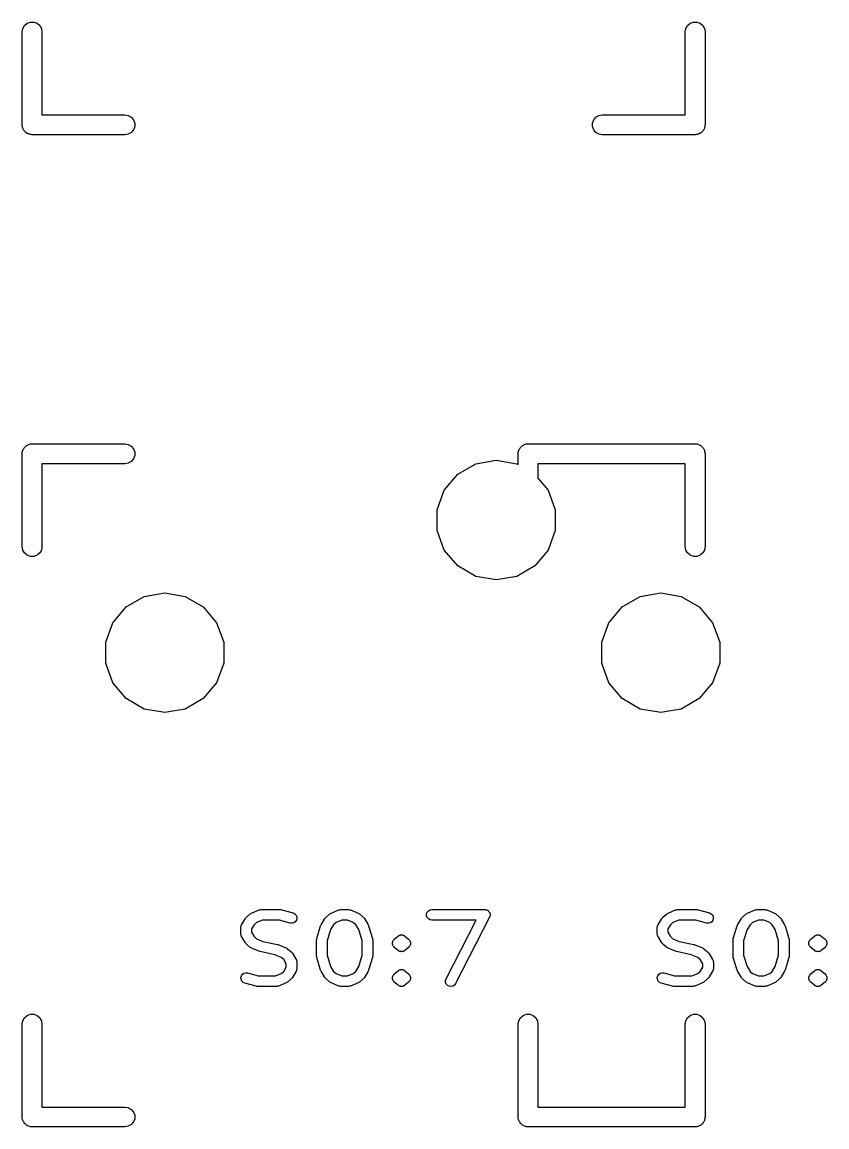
# Model space of a CAD drawing. Extents: x 15 to 276, y -105 to -15.
# Drawn here: x 148.46 to 163.87, y -104.54 to -83.38 of the extents above; entities that cross this region are included whole.
import ezdxf

# ---------------------------------------------------------------- set-up
doc = ezdxf.new("R2010")
doc.units = 0
doc.header["$MEASUREMENT"] = 0
doc.layers.add('BLACK', color=7, linetype='CONTINUOUS')

msp = doc.modelspace()

# ---------------------------------------------------------------- linework, layer by layer
at = {"layer": 'Black'}
for p, q in [((148.459, -83.572), (148.471, -83.5068)), ((148.471, -83.5068), (148.504, -83.4495)), ((148.504, -83.4495), (148.555, -83.407)), ((148.555, -83.407), (148.617, -83.3844)), ((148.617, -83.3844), (148.683, -83.3844)), ((148.683, -83.3844), (148.745, -83.407)), ((148.745, -83.407), (148.796, -83.4495)), ((148.796, -83.4495), (148.829, -83.5068)), ((148.829, -83.5068), (148.84, -83.572)), ((161.159, -83.572), (161.171, -83.5068)), ((161.171, -83.5068), (161.204, -83.4495)), ((161.204, -83.4495), (161.255, -83.407)), ((161.255, -83.407), (161.317, -83.3844)), ((161.317, -83.3844), (161.383, -83.3844)), ((161.383, -83.3844), (161.445, -83.407)), ((161.445, -83.407), (161.496, -83.4495)), ((161.496, -83.4495), (161.529, -83.5068)), ((161.529, -83.5068), (161.54, -83.572)), ((148.459, -85.35), (148.459, -83.572)), ((148.84, -83.572), (148.84, -85.1595)), ((161.159, -85.1595), (161.159, -83.572)), ((161.54, -83.572), (161.54, -85.35)), ((148.84, -85.1595), (150.428, -85.1595)), ((150.428, -85.1595), (150.493, -85.171)), ((150.493, -85.171), (150.55, -85.2041)), ((150.55, -85.2041), (150.593, -85.2548)), ((150.593, -85.2548), (150.616, -85.3169)), ((159.384, -85.3169), (159.407, -85.2548)), ((159.407, -85.2548), (159.45, -85.2041)), ((159.45, -85.2041), (159.507, -85.171)), ((159.507, -85.171), (159.572, -85.1595)), ((159.572, -85.1595), (161.159, -85.1595)), ((148.462, -85.3664), (148.459, -85.35)), ((148.462, -85.3831), (148.462, -85.3664)), ((148.468, -85.3987), (148.462, -85.3831)), ((148.471, -85.4152), (148.468, -85.3987)), ((148.479, -85.4296), (148.471, -85.4152)), ((148.485, -85.4453), (148.479, -85.4296)), ((148.496, -85.458), (148.485, -85.4453)), ((148.504, -85.4725), (148.496, -85.458)), ((150.593, -85.4453), (150.55, -85.4959)), ((150.616, -85.3831), (150.593, -85.4453)), ((150.616, -85.3169), (150.616, -85.3831)), ((159.384, -85.3831), (159.384, -85.3169)), ((159.407, -85.4453), (159.384, -85.3831)), ((159.45, -85.4959), (159.407, -85.4453)), ((161.504, -85.458), (161.496, -85.4725)), ((161.515, -85.4453), (161.504, -85.458)), ((161.521, -85.4296), (161.515, -85.4453)), ((161.529, -85.4152), (161.521, -85.4296)), ((161.532, -85.3987), (161.529, -85.4152)), ((161.538, -85.3831), (161.532, -85.3987)), ((161.54, -85.35), (161.538, -85.3664)), ((161.538, -85.3664), (161.538, -85.3831)), ((148.517, -85.4832), (148.504, -85.4725)), ((148.528, -85.4959), (148.517, -85.4832)), ((148.542, -85.5043), (148.528, -85.4959)), ((148.555, -85.515), (148.542, -85.5043)), ((148.57, -85.5207), (148.555, -85.515)), ((148.585, -85.529), (148.57, -85.5207)), ((148.601, -85.5319), (148.585, -85.529)), ((148.617, -85.5376), (148.601, -85.5319)), ((148.634, -85.5376), (148.617, -85.5376)), ((148.65, -85.5405), (148.634, -85.5376)), ((150.428, -85.5405), (148.65, -85.5405)), ((150.493, -85.529), (150.428, -85.5405)), ((150.55, -85.4959), (150.493, -85.529)), ((159.507, -85.529), (159.45, -85.4959)), ((159.572, -85.5405), (159.507, -85.529)), ((161.35, -85.5405), (159.572, -85.5405)), ((161.366, -85.5376), (161.35, -85.5405)), ((161.383, -85.5376), (161.366, -85.5376)), ((161.399, -85.5319), (161.383, -85.5376)), ((161.415, -85.529), (161.399, -85.5319)), ((161.43, -85.5207), (161.415, -85.529)), ((161.445, -85.515), (161.43, -85.5207)), ((161.458, -85.5043), (161.445, -85.515)), ((161.472, -85.4959), (161.458, -85.5043)), ((161.483, -85.4832), (161.472, -85.4959)), ((161.496, -85.4725), (161.483, -85.4832)), ((148.462, -91.6169), (148.468, -91.6013)), ((148.468, -91.6013), (148.471, -91.5848)), ((148.471, -91.5848), (148.479, -91.5704)), ((148.479, -91.5704), (148.485, -91.5547)), ((148.485, -91.5547), (148.496, -91.542)), ((148.496, -91.542), (148.504, -91.5275)), ((148.504, -91.5275), (148.517, -91.5168)), ((148.517, -91.5168), (148.528, -91.5041)), ((148.528, -91.5041), (148.542, -91.4957)), ((148.542, -91.4957), (148.555, -91.485)), ((148.555, -91.485), (148.57, -91.4793)), ((148.57, -91.4793), (148.585, -91.471)), ((148.585, -91.471), (148.601, -91.4681)), ((148.601, -91.4681), (148.617, -91.4624)), ((148.617, -91.4624), (148.634, -91.4624)), ((148.634, -91.4624), (148.65, -91.4595)), ((148.65, -91.4595), (150.428, -91.4595)), ((150.428, -91.4595), (150.493, -91.471)), ((150.493, -91.471), (150.55, -91.5041)), ((150.55, -91.5041), (150.593, -91.5547)), ((150.593, -91.5547), (150.616, -91.6169)), ((157.962, -91.6169), (157.968, -91.6013)), ((157.968, -91.6013), (157.971, -91.5848)), ((157.971, -91.5848), (157.979, -91.5704)), ((157.979, -91.5704), (157.985, -91.5547)), ((157.985, -91.5547), (157.996, -91.542)), ((157.996, -91.542), (158.004, -91.5275)), ((158.004, -91.5275), (158.017, -91.5168)), ((158.017, -91.5168), (158.028, -91.5041)), ((158.028, -91.5041), (158.042, -91.4957)), ((158.042, -91.4957), (158.055, -91.485)), ((158.055, -91.485), (158.07, -91.4793)), ((158.07, -91.4793), (158.085, -91.471)), ((158.085, -91.471), (158.101, -91.4681)), ((158.101, -91.4681), (158.117, -91.4624)), ((158.117, -91.4624), (158.134, -91.4624)), ((158.134, -91.4624), (158.15, -91.4595)), ((158.15, -91.4595), (159.928, -91.4595)), ((159.928, -91.4595), (161.35, -91.4595)), ((161.35, -91.4595), (161.366, -91.4624)), ((161.366, -91.4624), (161.383, -91.4624)), ((161.383, -91.4624), (161.399, -91.4681)), ((161.399, -91.4681), (161.415, -91.471)), ((161.415, -91.471), (161.43, -91.4793)), ((161.43, -91.4793), (161.445, -91.485)), ((161.445, -91.485), (161.458, -91.4957)), ((161.458, -91.4957), (161.472, -91.5041)), ((161.472, -91.5041), (161.483, -91.5168)), ((161.483, -91.5168), (161.496, -91.5275)), ((161.496, -91.5275), (161.504, -91.542)), ((161.504, -91.542), (161.515, -91.5547)), ((161.515, -91.5547), (161.521, -91.5704)), ((161.521, -91.5704), (161.529, -91.5848)), ((161.529, -91.5848), (161.532, -91.6013)), ((161.532, -91.6013), (161.538, -91.6169)), ((148.459, -91.65), (148.462, -91.6336)), ((148.459, -93.428), (148.459, -91.65)), ((148.462, -91.6336), (148.462, -91.6169)), ((150.55, -91.7959), (150.493, -91.829)), ((150.593, -91.7452), (150.55, -91.7959)), ((150.616, -91.6831), (150.593, -91.7452)), ((150.616, -91.6169), (150.616, -91.6831)), ((157.148, -91.8418), (157.54, -91.7726)), ((157.54, -91.7726), (157.932, -91.8418)), ((157.959, -91.65), (157.962, -91.6336)), ((157.959, -91.8575), (157.959, -91.65)), ((157.962, -91.6336), (157.962, -91.6169)), ((161.538, -91.6169), (161.538, -91.6336)), ((161.538, -91.6336), (161.54, -91.65)), ((161.54, -91.65), (161.54, -93.428)), ((150.428, -91.8405), (148.84, -91.8405)), ((148.84, -91.8405), (148.84, -93.428)), ((150.493, -91.829), (150.428, -91.8405)), ((156.802, -92.0411), (157.148, -91.8418)), ((157.932, -91.8418), (157.959, -91.8575)), ((159.572, -91.8405), (158.34, -91.8405)), ((158.34, -91.8405), (158.34, -92.1161)), ((159.928, -91.8405), (159.572, -91.8405)), ((161.159, -91.8405), (159.928, -91.8405)), ((161.159, -93.428), (161.159, -91.8405)), ((156.546, -92.3463), (156.802, -92.0411)), ((158.34, -92.1161), (158.534, -92.3463)), ((156.41, -92.7208), (156.546, -92.3463)), ((158.534, -92.3463), (158.67, -92.7208)), ((156.41, -93.1192), (156.41, -92.7208)), ((158.67, -92.7208), (158.67, -93.1192)), ((156.546, -93.4937), (156.41, -93.1192)), ((158.67, -93.1192), (158.534, -93.4937)), ((148.471, -93.4932), (148.459, -93.428)), ((148.504, -93.5505), (148.471, -93.4932)), ((148.829, -93.4932), (148.796, -93.5505)), ((148.84, -93.428), (148.829, -93.4932)), ((156.802, -93.7989), (156.546, -93.4937)), ((158.534, -93.4937), (158.278, -93.7989)), ((161.171, -93.4932), (161.159, -93.428)), ((161.204, -93.5505), (161.171, -93.4932)), ((161.529, -93.4932), (161.496, -93.5505)), ((161.54, -93.428), (161.529, -93.4932)), ((148.555, -93.593), (148.504, -93.5505)), ((148.617, -93.6156), (148.555, -93.593)), ((148.683, -93.6156), (148.617, -93.6156)), ((148.745, -93.593), (148.683, -93.6156)), ((148.796, -93.5505), (148.745, -93.593)), ((161.255, -93.593), (161.204, -93.5505)), ((161.317, -93.6156), (161.255, -93.593)), ((161.383, -93.6156), (161.317, -93.6156)), ((161.445, -93.593), (161.383, -93.6156)), ((161.496, -93.5505), (161.445, -93.593)), ((157.148, -93.9982), (156.802, -93.7989)), ((158.278, -93.7989), (157.932, -93.9982)), ((157.54, -94.0674), (157.148, -93.9982)), ((157.932, -93.9982), (157.54, -94.0674)), ((150.798, -94.3818), (151.19, -94.3126)), ((151.19, -94.3126), (151.582, -94.3818)), ((160.298, -94.3818), (160.69, -94.3126)), ((160.69, -94.3126), (161.082, -94.3818)), ((150.452, -94.5811), (150.798, -94.3818)), ((151.582, -94.3818), (151.928, -94.5811)), ((159.952, -94.5811), (160.298, -94.3818)), ((161.082, -94.3818), (161.428, -94.5811)), ((150.196, -94.8863), (150.452, -94.5811)), ((151.928, -94.5811), (152.184, -94.8863)), ((159.696, -94.8863), (159.952, -94.5811)), ((161.428, -94.5811), (161.684, -94.8863)), ((150.06, -95.2608), (150.196, -94.8863)), ((152.184, -94.8863), (152.32, -95.2608)), ((159.56, -95.2608), (159.696, -94.8863)), ((161.684, -94.8863), (161.82, -95.2608)), ((150.06, -95.6592), (150.06, -95.2608)), ((152.32, -95.2608), (152.32, -95.6592)), ((159.56, -95.6592), (159.56, -95.2608)), ((161.82, -95.2608), (161.82, -95.6592)), ((150.196, -96.0337), (150.06, -95.6592)), ((152.32, -95.6592), (152.184, -96.0337)), ((159.696, -96.0337), (159.56, -95.6592)), ((161.82, -95.6592), (161.684, -96.0337)), ((150.452, -96.3389), (150.196, -96.0337)), ((152.184, -96.0337), (151.928, -96.3389)), ((159.952, -96.3389), (159.696, -96.0337)), ((161.684, -96.0337), (161.428, -96.3389)), ((150.798, -96.5382), (150.452, -96.3389)), ((151.928, -96.3389), (151.582, -96.5382)), ((160.298, -96.5382), (159.952, -96.3389)), ((161.428, -96.3389), (161.082, -96.5382)), ((151.19, -96.6074), (150.798, -96.5382)), ((151.582, -96.5382), (151.19, -96.6074)), ((160.69, -96.6074), (160.298, -96.5382)), ((161.082, -96.5382), (160.69, -96.6074)), ((152.758, -100.522), (152.83, -100.462)), ((152.83, -100.462), (152.844, -100.454)), ((152.844, -100.454), (152.856, -100.446)), ((152.856, -100.446), (153.001, -100.386)), ((153.001, -100.386), (153.004, -100.385)), ((153.004, -100.385), (153.006, -100.384)), ((153.006, -100.384), (153.021, -100.381)), ((153.021, -100.381), (153.036, -100.378)), ((153.036, -100.378), (153.038, -100.378)), ((153.038, -100.378), (153.041, -100.378)), ((153.041, -100.378), (153.403, -100.378)), ((153.403, -100.378), (153.417, -100.38)), ((153.417, -100.38), (153.431, -100.382)), ((153.431, -100.382), (153.648, -100.442)), ((153.648, -100.442), (153.68, -100.457)), ((153.68, -100.457), (153.705, -100.482)), ((153.705, -100.482), (153.72, -100.515)), ((154.282, -100.522), (154.354, -100.462)), ((154.354, -100.462), (154.368, -100.454)), ((154.368, -100.454), (154.38, -100.446)), ((154.38, -100.446), (154.525, -100.386)), ((154.525, -100.386), (154.528, -100.385)), ((154.528, -100.385), (154.53, -100.384)), ((154.53, -100.384), (154.545, -100.381)), ((154.545, -100.381), (154.56, -100.378)), ((154.56, -100.378), (154.562, -100.378)), ((154.562, -100.378), (154.565, -100.378)), ((154.565, -100.378), (154.71, -100.378)), ((154.71, -100.378), (154.712, -100.378)), ((154.712, -100.378), (154.714, -100.378)), ((154.714, -100.378), (154.729, -100.381)), ((154.729, -100.381), (154.744, -100.384)), ((154.744, -100.384), (154.746, -100.385)), ((154.746, -100.385), (154.749, -100.386)), ((154.749, -100.386), (154.894, -100.446)), ((154.894, -100.446), (154.907, -100.454)), ((154.907, -100.454), (154.92, -100.462)), ((154.92, -100.462), (154.992, -100.522)), ((156.206, -100.462), (156.218, -100.429)), ((156.206, -100.497), (156.206, -100.462)), ((156.218, -100.429), (156.241, -100.402)), ((156.241, -100.402), (156.272, -100.384)), ((156.272, -100.384), (156.306, -100.378)), ((156.306, -100.378), (157.322, -100.378)), ((157.322, -100.378), (157.337, -100.381)), ((157.337, -100.381), (157.352, -100.382)), ((157.352, -100.382), (157.355, -100.384)), ((157.355, -100.384), (157.357, -100.384)), ((157.357, -100.384), (157.37, -100.392)), ((157.37, -100.392), (157.384, -100.399)), ((157.384, -100.399), (157.385, -100.4)), ((157.385, -100.4), (157.388, -100.402)), ((157.388, -100.402), (157.397, -100.413)), ((157.397, -100.413), (157.408, -100.425)), ((157.408, -100.425), (157.409, -100.427)), ((157.409, -100.427), (157.41, -100.429)), ((157.41, -100.429), (157.415, -100.443)), ((157.415, -100.443), (157.421, -100.457)), ((157.421, -100.457), (157.421, -100.46)), ((157.421, -100.46), (157.422, -100.462)), ((157.422, -100.462), (157.422, -100.477)), ((157.422, -100.477), (157.423, -100.492)), ((160.734, -100.522), (160.806, -100.462)), ((160.806, -100.462), (160.82, -100.454)), ((160.82, -100.454), (160.832, -100.446)), ((160.832, -100.446), (160.977, -100.386)), ((160.977, -100.386), (160.98, -100.385)), ((160.98, -100.385), (160.982, -100.384)), ((160.982, -100.384), (160.997, -100.381)), ((160.997, -100.381), (161.012, -100.378)), ((161.012, -100.378), (161.014, -100.378)), ((161.014, -100.378), (161.017, -100.378)), ((161.017, -100.378), (161.379, -100.378)), ((161.379, -100.378), (161.393, -100.38)), ((161.393, -100.38), (161.407, -100.382)), ((161.407, -100.382), (161.624, -100.442)), ((161.624, -100.442), (161.656, -100.457)), ((161.656, -100.457), (161.681, -100.482)), ((161.681, -100.482), (161.696, -100.515)), ((162.258, -100.522), (162.33, -100.462)), ((162.33, -100.462), (162.344, -100.454)), ((162.344, -100.454), (162.356, -100.446)), ((162.356, -100.446), (162.501, -100.386)), ((162.501, -100.386), (162.504, -100.385)), ((162.504, -100.385), (162.506, -100.384)), ((162.506, -100.384), (162.521, -100.381)), ((162.521, -100.381), (162.536, -100.378)), ((162.536, -100.378), (162.538, -100.378)), ((162.538, -100.378), (162.541, -100.378)), ((162.541, -100.378), (162.686, -100.378)), ((162.686, -100.378), (162.688, -100.378)), ((162.688, -100.378), (162.69, -100.378)), ((162.69, -100.378), (162.705, -100.381)), ((162.705, -100.381), (162.72, -100.384)), ((162.72, -100.384), (162.722, -100.385)), ((162.722, -100.385), (162.725, -100.386)), ((162.725, -100.386), (162.87, -100.446)), ((162.87, -100.446), (162.883, -100.454)), ((162.883, -100.454), (162.896, -100.462)), ((162.896, -100.462), (162.968, -100.522)), ((152.651, -100.702), (152.653, -100.695)), ((152.653, -100.695), (152.655, -100.687)), ((152.655, -100.687), (152.66, -100.678)), ((152.66, -100.678), (152.663, -100.669)), ((152.663, -100.669), (152.736, -100.548)), ((152.736, -100.548), (152.747, -100.535)), ((152.747, -100.535), (152.758, -100.522)), ((152.901, -100.668), (152.852, -100.75)), ((152.949, -100.628), (152.901, -100.668)), ((153.061, -100.581), (152.949, -100.628)), ((153.39, -100.581), (153.061, -100.581)), ((153.594, -100.638), (153.39, -100.581)), ((153.629, -100.641), (153.594, -100.638)), ((153.663, -100.632), (153.629, -100.641)), ((153.692, -100.612), (153.663, -100.632)), ((153.713, -100.584), (153.692, -100.612)), ((153.722, -100.55), (153.713, -100.584)), ((153.72, -100.515), (153.722, -100.55)), ((154.104, -100.934), (154.177, -100.692)), ((154.177, -100.692), (154.183, -100.681)), ((154.183, -100.681), (154.187, -100.669)), ((154.187, -100.669), (154.26, -100.548)), ((154.26, -100.548), (154.271, -100.535)), ((154.271, -100.535), (154.282, -100.522)), ((154.425, -100.668), (154.368, -100.763)), ((154.473, -100.628), (154.425, -100.668)), ((154.585, -100.581), (154.473, -100.628)), ((154.689, -100.581), (154.585, -100.581)), ((154.802, -100.628), (154.689, -100.581)), ((154.849, -100.668), (154.802, -100.628)), ((154.906, -100.763), (154.849, -100.668)), ((154.992, -100.522), (155.003, -100.535)), ((155.003, -100.535), (155.015, -100.548)), ((155.015, -100.548), (155.087, -100.669)), ((155.087, -100.669), (155.092, -100.681)), ((155.092, -100.681), (155.097, -100.692)), ((155.097, -100.692), (155.17, -100.934)), ((156.218, -100.53), (156.206, -100.497)), ((156.241, -100.557), (156.218, -100.53)), ((156.272, -100.575), (156.241, -100.557)), ((156.306, -100.581), (156.272, -100.575)), ((157.156, -100.581), (156.306, -100.581)), ((156.579, -101.703), (157.156, -100.581)), ((157.413, -100.526), (156.759, -101.796)), ((157.417, -100.511), (157.413, -100.526)), ((157.422, -100.497), (157.417, -100.511)), ((157.423, -100.492), (157.422, -100.495)), ((157.422, -100.495), (157.422, -100.497)), ((160.627, -100.702), (160.629, -100.695)), ((160.629, -100.695), (160.631, -100.687)), ((160.631, -100.687), (160.636, -100.678)), ((160.636, -100.678), (160.639, -100.669)), ((160.639, -100.669), (160.712, -100.548)), ((160.712, -100.548), (160.723, -100.535)), ((160.723, -100.535), (160.734, -100.522)), ((160.877, -100.668), (160.828, -100.75)), ((160.925, -100.628), (160.877, -100.668)), ((161.037, -100.581), (160.925, -100.628)), ((161.366, -100.581), (161.037, -100.581)), ((161.57, -100.638), (161.366, -100.581)), ((161.605, -100.641), (161.57, -100.638)), ((161.639, -100.632), (161.605, -100.641)), ((161.668, -100.612), (161.639, -100.632)), ((161.689, -100.584), (161.668, -100.612)), ((161.698, -100.55), (161.689, -100.584)), ((161.696, -100.515), (161.698, -100.55)), ((162.08, -100.934), (162.153, -100.692)), ((162.153, -100.692), (162.159, -100.681)), ((162.159, -100.681), (162.163, -100.669)), ((162.163, -100.669), (162.236, -100.548)), ((162.236, -100.548), (162.247, -100.535)), ((162.247, -100.535), (162.258, -100.522)), ((162.401, -100.668), (162.344, -100.763)), ((162.449, -100.628), (162.401, -100.668)), ((162.561, -100.581), (162.449, -100.628)), ((162.665, -100.581), (162.561, -100.581)), ((162.778, -100.628), (162.665, -100.581)), ((162.825, -100.668), (162.778, -100.628)), ((162.882, -100.763), (162.825, -100.668)), ((162.968, -100.522), (162.979, -100.535)), ((162.979, -100.535), (162.991, -100.548)), ((162.991, -100.548), (163.063, -100.669)), ((163.063, -100.669), (163.068, -100.681)), ((163.068, -100.681), (163.073, -100.692)), ((163.073, -100.692), (163.146, -100.934)), ((152.649, -100.721), (152.65, -100.712)), ((152.649, -100.842), (152.649, -100.721)), ((152.65, -100.852), (152.649, -100.842)), ((152.65, -100.712), (152.651, -100.702)), ((152.651, -100.862), (152.65, -100.852)), ((152.653, -100.869), (152.651, -100.862)), ((152.655, -100.877), (152.653, -100.869)), ((152.66, -100.886), (152.655, -100.877)), ((152.663, -100.895), (152.66, -100.886)), ((152.736, -101.016), (152.663, -100.895)), ((152.852, -100.75), (152.852, -100.814)), ((152.852, -100.814), (152.901, -100.896)), ((152.901, -100.896), (152.949, -100.936)), ((154.368, -100.763), (154.303, -100.978)), ((154.971, -100.978), (154.906, -100.763)), ((155.588, -100.946), (155.661, -100.885)), ((155.661, -100.885), (155.668, -100.881)), ((155.668, -100.881), (155.675, -100.875)), ((155.675, -100.875), (155.683, -100.872)), ((155.683, -100.872), (155.691, -100.868)), ((155.691, -100.868), (155.7, -100.866)), ((155.691, -100.868), (155.691, -100.868)), ((155.691, -100.868), (155.691, -100.868)), ((155.7, -100.866), (155.708, -100.863)), ((155.708, -100.863), (155.717, -100.863)), ((155.717, -100.863), (155.725, -100.862)), ((155.725, -100.862), (155.726, -100.862)), ((155.726, -100.862), (155.726, -100.862)), ((155.726, -100.862), (155.735, -100.863)), ((155.735, -100.863), (155.743, -100.863)), ((155.743, -100.863), (155.752, -100.866)), ((155.752, -100.866), (155.76, -100.868)), ((155.76, -100.868), (155.76, -100.868)), ((155.76, -100.868), (155.761, -100.868)), ((155.761, -100.868), (155.768, -100.872)), ((155.768, -100.872), (155.777, -100.875)), ((155.777, -100.875), (155.783, -100.881)), ((155.783, -100.881), (155.791, -100.885)), ((155.791, -100.885), (155.863, -100.946)), ((160.625, -100.721), (160.626, -100.712)), ((160.625, -100.842), (160.625, -100.721)), ((160.626, -100.852), (160.625, -100.842)), ((160.626, -100.712), (160.627, -100.702)), ((160.627, -100.862), (160.626, -100.852)), ((160.629, -100.869), (160.627, -100.862)), ((160.631, -100.877), (160.629, -100.869)), ((160.636, -100.886), (160.631, -100.877)), ((160.639, -100.895), (160.636, -100.886)), ((160.712, -101.016), (160.639, -100.895)), ((160.828, -100.75), (160.828, -100.814)), ((160.828, -100.814), (160.877, -100.896)), ((160.877, -100.896), (160.925, -100.936)), ((162.344, -100.763), (162.279, -100.978)), ((162.947, -100.978), (162.882, -100.763)), ((163.564, -100.946), (163.637, -100.885)), ((163.637, -100.885), (163.644, -100.881)), ((163.644, -100.881), (163.651, -100.875)), ((163.651, -100.875), (163.659, -100.872)), ((163.659, -100.872), (163.667, -100.868)), ((163.667, -100.868), (163.676, -100.866)), ((163.667, -100.868), (163.667, -100.868)), ((163.667, -100.868), (163.667, -100.868)), ((163.676, -100.866), (163.684, -100.863)), ((163.684, -100.863), (163.693, -100.863)), ((163.693, -100.863), (163.701, -100.862)), ((163.701, -100.862), (163.702, -100.862)), ((163.702, -100.862), (163.702, -100.862)), ((163.702, -100.862), (163.711, -100.863)), ((163.711, -100.863), (163.719, -100.863)), ((163.719, -100.863), (163.728, -100.866)), ((163.728, -100.866), (163.736, -100.868)), ((163.736, -100.868), (163.736, -100.868)), ((163.736, -100.868), (163.737, -100.868)), ((163.737, -100.868), (163.744, -100.872)), ((163.744, -100.872), (163.753, -100.875)), ((163.753, -100.875), (163.759, -100.881)), ((163.759, -100.881), (163.767, -100.885)), ((163.767, -100.885), (163.839, -100.946)), ((152.747, -101.028), (152.736, -101.016)), ((152.758, -101.041), (152.747, -101.028)), ((152.83, -101.102), (152.758, -101.041)), ((152.844, -101.109), (152.83, -101.102)), ((152.856, -101.118), (152.844, -101.109)), ((153.001, -101.178), (152.856, -101.118)), ((152.949, -100.936), (153.071, -100.987)), ((153.071, -100.987), (153.352, -101.045)), ((153.352, -101.045), (153.361, -101.049)), ((153.361, -101.049), (153.37, -101.051)), ((153.37, -101.051), (153.515, -101.111)), ((153.515, -101.111), (153.528, -101.12)), ((153.528, -101.12), (153.541, -101.127)), ((154.1, -100.963), (154.103, -100.949)), ((154.1, -101.266), (154.1, -100.963)), ((154.103, -100.949), (154.104, -100.934)), ((154.303, -100.978), (154.303, -101.251)), ((154.971, -101.251), (154.971, -100.978)), ((155.17, -100.934), (155.172, -100.949)), ((155.172, -100.949), (155.174, -100.963)), ((155.174, -100.963), (155.174, -101.266)), ((155.553, -101.006), (155.559, -100.99)), ((155.553, -101.007), (155.553, -101.006)), ((155.553, -101.006), (155.553, -101.006)), ((155.553, -101.024), (155.553, -101.007)), ((155.553, -101.041), (155.553, -101.024)), ((155.553, -101.042), (155.553, -101.041)), ((155.553, -101.041), (155.553, -101.041)), ((155.559, -101.058), (155.553, -101.042)), ((155.559, -100.99), (155.565, -100.973)), ((155.565, -101.074), (155.559, -101.058)), ((155.565, -100.973), (155.577, -100.959)), ((155.565, -100.973), (155.565, -100.973)), ((155.565, -100.973), (155.565, -100.973)), ((155.565, -101.075), (155.565, -101.074)), ((155.577, -101.088), (155.565, -101.075)), ((155.565, -101.075), (155.565, -101.075)), ((155.577, -100.959), (155.588, -100.946)), ((155.588, -101.101), (155.577, -101.088)), ((155.588, -100.946), (155.588, -100.946)), ((155.588, -100.946), (155.588, -100.946)), ((155.588, -101.102), (155.588, -101.101)), ((155.661, -101.162), (155.588, -101.102)), ((155.588, -101.102), (155.588, -101.102)), ((155.863, -101.102), (155.791, -101.162)), ((155.863, -100.946), (155.864, -100.946)), ((155.864, -101.102), (155.863, -101.102)), ((155.864, -100.946), (155.864, -100.946)), ((155.864, -100.946), (155.875, -100.959)), ((155.875, -101.088), (155.864, -101.101)), ((155.864, -101.101), (155.864, -101.102)), ((155.875, -100.959), (155.886, -100.973)), ((155.886, -101.075), (155.875, -101.088)), ((155.886, -100.973), (155.886, -100.973)), ((155.886, -100.973), (155.886, -100.973)), ((155.886, -100.973), (155.892, -100.99)), ((155.892, -101.058), (155.886, -101.074)), ((155.886, -101.074), (155.886, -101.075)), ((155.886, -101.075), (155.886, -101.075)), ((155.892, -100.99), (155.898, -101.006)), ((155.898, -101.042), (155.892, -101.058)), ((155.898, -101.006), (155.898, -101.006)), ((155.898, -101.006), (155.898, -101.007)), ((155.898, -101.007), (155.898, -101.024)), ((155.898, -101.024), (155.898, -101.041)), ((155.898, -101.041), (155.898, -101.041)), ((155.898, -101.041), (155.898, -101.042)), ((160.723, -101.028), (160.712, -101.016)), ((160.734, -101.041), (160.723, -101.028)), ((160.806, -101.102), (160.734, -101.041)), ((160.82, -101.109), (160.806, -101.102)), ((160.832, -101.118), (160.82, -101.109)), ((160.977, -101.178), (160.832, -101.118)), ((160.925, -100.936), (161.047, -100.987)), ((161.047, -100.987), (161.328, -101.045)), ((161.328, -101.045), (161.337, -101.049)), ((161.337, -101.049), (161.346, -101.051)), ((161.346, -101.051), (161.491, -101.111)), ((161.491, -101.111), (161.504, -101.12)), ((161.504, -101.12), (161.517, -101.127)), ((162.076, -100.963), (162.079, -100.949)), ((162.076, -101.266), (162.076, -100.963)), ((162.079, -100.949), (162.08, -100.934)), ((162.279, -100.978), (162.279, -101.251)), ((162.947, -101.251), (162.947, -100.978)), ((163.146, -100.934), (163.148, -100.949)), ((163.148, -100.949), (163.15, -100.963)), ((163.15, -100.963), (163.15, -101.266)), ((163.529, -101.006), (163.535, -100.99)), ((163.529, -101.007), (163.529, -101.006)), ((163.529, -101.006), (163.529, -101.006)), ((163.529, -101.024), (163.529, -101.007)), ((163.529, -101.041), (163.529, -101.024)), ((163.529, -101.042), (163.529, -101.041)), ((163.529, -101.041), (163.529, -101.041)), ((163.535, -101.058), (163.529, -101.042)), ((163.535, -100.99), (163.541, -100.973)), ((163.541, -101.074), (163.535, -101.058)), ((163.541, -100.973), (163.553, -100.959)), ((163.541, -100.973), (163.541, -100.973)), ((163.541, -100.973), (163.541, -100.973)), ((163.541, -101.075), (163.541, -101.074)), ((163.553, -101.088), (163.541, -101.075)), ((163.541, -101.075), (163.541, -101.075)), ((163.553, -100.959), (163.564, -100.946)), ((163.564, -101.101), (163.553, -101.088)), ((163.564, -100.946), (163.564, -100.946)), ((163.564, -100.946), (163.564, -100.946)), ((163.564, -101.102), (163.564, -101.101)), ((163.637, -101.162), (163.564, -101.102)), ((163.564, -101.102), (163.564, -101.102)), ((163.839, -101.102), (163.767, -101.162)), ((163.839, -100.946), (163.84, -100.946)), ((163.84, -101.102), (163.839, -101.102)), ((163.84, -100.946), (163.84, -100.946)), ((163.84, -100.946), (163.851, -100.959)), ((163.851, -101.088), (163.84, -101.101)), ((163.84, -101.101), (163.84, -101.102)), ((163.851, -100.959), (163.862, -100.973)), ((163.862, -101.075), (163.851, -101.088)), ((163.862, -100.973), (163.862, -100.973)), ((163.862, -100.973), (163.862, -100.973)), ((163.862, -100.973), (163.868, -100.99)), ((163.868, -101.058), (163.862, -101.074)), ((163.862, -101.074), (163.862, -101.075)), ((163.862, -101.075), (163.862, -101.075)), ((163.868, -100.99), (163.874, -101.006)), ((163.874, -101.042), (163.868, -101.058)), ((163.874, -101.006), (163.874, -101.006)), ((163.874, -101.006), (163.874, -101.007)), ((163.874, -101.007), (163.874, -101.024)), ((163.874, -101.024), (163.874, -101.041)), ((163.874, -101.041), (163.874, -101.041)), ((163.874, -101.041), (163.874, -101.042)), ((153.011, -101.18), (153.001, -101.178)), ((153.02, -101.184), (153.011, -101.18)), ((153.301, -101.242), (153.02, -101.184)), ((153.423, -101.293), (153.301, -101.242)), ((153.47, -101.333), (153.423, -101.293)), ((153.52, -101.415), (153.47, -101.333)), ((153.541, -101.127), (153.614, -101.188)), ((153.614, -101.188), (153.625, -101.201)), ((153.625, -101.201), (153.636, -101.213)), ((153.636, -101.213), (153.708, -101.334)), ((153.708, -101.334), (153.712, -101.343)), ((154.103, -101.28), (154.1, -101.266)), ((154.104, -101.295), (154.103, -101.28)), ((154.177, -101.537), (154.104, -101.295)), ((154.303, -101.251), (154.368, -101.466)), ((154.906, -101.466), (154.971, -101.251)), ((155.17, -101.295), (155.097, -101.537)), ((155.172, -101.28), (155.17, -101.295)), ((155.174, -101.266), (155.172, -101.28)), ((155.668, -101.167), (155.661, -101.162)), ((155.675, -101.172), (155.668, -101.167)), ((155.683, -101.175), (155.675, -101.172)), ((155.691, -101.18), (155.683, -101.175)), ((155.7, -101.181), (155.691, -101.18)), ((155.691, -101.18), (155.691, -101.18)), ((155.691, -101.18), (155.691, -101.18)), ((155.708, -101.184), (155.7, -101.181)), ((155.717, -101.184), (155.708, -101.184)), ((155.725, -101.186), (155.717, -101.184)), ((155.726, -101.186), (155.725, -101.186)), ((155.735, -101.184), (155.726, -101.186)), ((155.726, -101.186), (155.726, -101.186)), ((155.743, -101.184), (155.735, -101.184)), ((155.752, -101.181), (155.743, -101.184)), ((155.76, -101.18), (155.752, -101.181)), ((155.761, -101.18), (155.76, -101.18)), ((155.76, -101.18), (155.76, -101.18)), ((155.768, -101.175), (155.761, -101.18)), ((155.777, -101.172), (155.768, -101.175)), ((155.783, -101.167), (155.777, -101.172)), ((155.791, -101.162), (155.783, -101.167)), ((160.987, -101.18), (160.977, -101.178)), ((160.996, -101.184), (160.987, -101.18)), ((161.277, -101.242), (160.996, -101.184)), ((161.399, -101.293), (161.277, -101.242)), ((161.446, -101.333), (161.399, -101.293)), ((161.496, -101.415), (161.446, -101.333)), ((161.517, -101.127), (161.59, -101.188)), ((161.59, -101.188), (161.601, -101.201)), ((161.601, -101.201), (161.612, -101.213)), ((161.612, -101.213), (161.684, -101.334)), ((161.684, -101.334), (161.688, -101.343)), ((162.079, -101.28), (162.076, -101.266)), ((162.08, -101.295), (162.079, -101.28)), ((162.153, -101.537), (162.08, -101.295)), ((162.279, -101.251), (162.344, -101.466)), ((162.882, -101.466), (162.947, -101.251)), ((163.146, -101.295), (163.073, -101.537)), ((163.148, -101.28), (163.146, -101.295)), ((163.15, -101.266), (163.148, -101.28)), ((163.644, -101.167), (163.637, -101.162)), ((163.651, -101.172), (163.644, -101.167)), ((163.659, -101.175), (163.651, -101.172)), ((163.667, -101.18), (163.659, -101.175)), ((163.676, -101.181), (163.667, -101.18)), ((163.667, -101.18), (163.667, -101.18)), ((163.667, -101.18), (163.667, -101.18)), ((163.684, -101.184), (163.676, -101.181)), ((163.693, -101.184), (163.684, -101.184)), ((163.701, -101.186), (163.693, -101.184)), ((163.702, -101.186), (163.701, -101.186)), ((163.711, -101.184), (163.702, -101.186)), ((163.702, -101.186), (163.702, -101.186)), ((163.719, -101.184), (163.711, -101.184)), ((163.728, -101.181), (163.719, -101.184)), ((163.736, -101.18), (163.728, -101.181)), ((163.737, -101.18), (163.736, -101.18)), ((163.736, -101.18), (163.736, -101.18)), ((163.744, -101.175), (163.737, -101.18)), ((163.753, -101.172), (163.744, -101.175)), ((163.759, -101.167), (163.753, -101.172)), ((163.767, -101.162), (163.759, -101.167)), ((153.47, -101.562), (153.52, -101.479)), ((153.52, -101.479), (153.52, -101.415)), ((153.712, -101.343), (153.717, -101.352)), ((153.717, -101.542), (153.712, -101.551)), ((153.717, -101.352), (153.718, -101.36)), ((153.718, -101.534), (153.717, -101.542)), ((153.718, -101.36), (153.721, -101.367)), ((153.721, -101.527), (153.718, -101.534)), ((153.721, -101.367), (153.721, -101.377)), ((153.721, -101.377), (153.723, -101.387)), ((153.723, -101.508), (153.721, -101.517)), ((153.721, -101.517), (153.721, -101.527)), ((153.723, -101.387), (153.723, -101.508)), ((154.183, -101.548), (154.177, -101.537)), ((154.368, -101.466), (154.425, -101.562)), ((154.849, -101.562), (154.906, -101.466)), ((155.097, -101.537), (155.092, -101.548)), ((155.661, -101.551), (155.668, -101.546)), ((155.668, -101.546), (155.675, -101.541)), ((155.675, -101.541), (155.683, -101.538)), ((155.683, -101.538), (155.691, -101.533)), ((155.691, -101.533), (155.7, -101.531)), ((155.691, -101.533), (155.691, -101.533)), ((155.691, -101.533), (155.691, -101.533)), ((155.7, -101.531), (155.708, -101.529)), ((155.708, -101.529), (155.717, -101.529)), ((155.717, -101.529), (155.725, -101.527)), ((155.725, -101.527), (155.726, -101.527)), ((155.726, -101.527), (155.726, -101.527)), ((155.726, -101.527), (155.735, -101.529)), ((155.735, -101.529), (155.743, -101.529)), ((155.743, -101.529), (155.752, -101.531)), ((155.752, -101.531), (155.76, -101.533)), ((155.76, -101.533), (155.76, -101.533)), ((155.76, -101.533), (155.761, -101.533)), ((155.761, -101.533), (155.768, -101.538)), ((155.768, -101.538), (155.777, -101.541)), ((155.777, -101.541), (155.783, -101.546)), ((155.783, -101.546), (155.791, -101.551)), ((161.446, -101.562), (161.496, -101.479)), ((161.496, -101.479), (161.496, -101.415)), ((161.688, -101.343), (161.693, -101.352)), ((161.693, -101.542), (161.688, -101.551)), ((161.693, -101.352), (161.694, -101.36)), ((161.694, -101.534), (161.693, -101.542)), ((161.694, -101.36), (161.697, -101.367)), ((161.697, -101.527), (161.694, -101.534)), ((161.697, -101.367), (161.697, -101.377)), ((161.697, -101.377), (161.699, -101.387)), ((161.699, -101.508), (161.697, -101.517)), ((161.697, -101.517), (161.697, -101.527)), ((161.699, -101.387), (161.699, -101.508)), ((162.159, -101.548), (162.153, -101.537)), ((162.344, -101.466), (162.401, -101.562)), ((162.825, -101.562), (162.882, -101.466)), ((163.073, -101.537), (163.068, -101.548)), ((163.637, -101.551), (163.644, -101.546)), ((163.644, -101.546), (163.651, -101.541)), ((163.651, -101.541), (163.659, -101.538)), ((163.659, -101.538), (163.667, -101.533)), ((163.667, -101.533), (163.676, -101.531)), ((163.667, -101.533), (163.667, -101.533)), ((163.667, -101.533), (163.667, -101.533)), ((163.676, -101.531), (163.684, -101.529)), ((163.684, -101.529), (163.693, -101.529)), ((163.693, -101.529), (163.701, -101.527)), ((163.701, -101.527), (163.702, -101.527)), ((163.702, -101.527), (163.702, -101.527)), ((163.702, -101.527), (163.711, -101.529)), ((163.711, -101.529), (163.719, -101.529)), ((163.719, -101.529), (163.728, -101.531)), ((163.728, -101.531), (163.736, -101.533)), ((163.736, -101.533), (163.736, -101.533)), ((163.736, -101.533), (163.737, -101.533)), ((163.737, -101.533), (163.744, -101.538)), ((163.744, -101.538), (163.753, -101.541)), ((163.753, -101.541), (163.759, -101.546)), ((163.759, -101.546), (163.767, -101.551)), ((152.649, -101.679), (152.659, -101.645)), ((152.652, -101.714), (152.649, -101.679)), ((152.667, -101.747), (152.652, -101.714)), ((152.659, -101.645), (152.679, -101.617)), ((152.691, -101.772), (152.667, -101.747)), ((152.679, -101.617), (152.708, -101.597)), ((152.708, -101.597), (152.742, -101.588)), ((152.742, -101.588), (152.777, -101.591)), ((152.777, -101.591), (152.982, -101.648)), ((152.982, -101.648), (153.311, -101.648)), ((153.311, -101.648), (153.423, -101.601)), ((153.423, -101.601), (153.47, -101.562)), ((153.614, -101.707), (153.541, -101.767)), ((153.625, -101.694), (153.614, -101.707)), ((153.636, -101.681), (153.625, -101.694)), ((153.708, -101.56), (153.636, -101.681)), ((153.712, -101.551), (153.708, -101.56)), ((154.187, -101.56), (154.183, -101.548)), ((154.26, -101.681), (154.187, -101.56)), ((154.271, -101.694), (154.26, -101.681)), ((154.282, -101.707), (154.271, -101.694)), ((154.354, -101.767), (154.282, -101.707)), ((154.425, -101.562), (154.473, -101.601)), ((154.473, -101.601), (154.585, -101.648)), ((154.585, -101.648), (154.689, -101.648)), ((154.689, -101.648), (154.802, -101.601)), ((154.802, -101.601), (154.849, -101.562)), ((154.992, -101.707), (154.92, -101.767)), ((155.003, -101.694), (154.992, -101.707)), ((155.015, -101.681), (155.003, -101.694)), ((155.087, -101.56), (155.015, -101.681)), ((155.092, -101.548), (155.087, -101.56)), ((155.553, -101.671), (155.559, -101.655)), ((155.553, -101.672), (155.553, -101.671)), ((155.553, -101.671), (155.553, -101.671)), ((155.553, -101.689), (155.553, -101.672)), ((155.553, -101.706), (155.553, -101.689)), ((155.553, -101.707), (155.553, -101.706)), ((155.559, -101.723), (155.553, -101.707)), ((155.553, -101.707), (155.553, -101.707)), ((155.559, -101.655), (155.565, -101.639)), ((155.565, -101.74), (155.559, -101.723)), ((155.565, -101.638), (155.577, -101.625)), ((155.565, -101.639), (155.565, -101.638)), ((155.565, -101.638), (155.565, -101.638)), ((155.577, -101.753), (155.565, -101.74)), ((155.565, -101.74), (155.565, -101.74)), ((155.565, -101.74), (155.565, -101.74)), ((155.577, -101.625), (155.588, -101.611)), ((155.588, -101.767), (155.577, -101.753)), ((155.588, -101.611), (155.661, -101.551)), ((155.588, -101.611), (155.588, -101.611)), ((155.588, -101.611), (155.588, -101.611)), ((155.791, -101.551), (155.863, -101.611)), ((155.863, -101.611), (155.864, -101.611)), ((155.864, -101.611), (155.864, -101.611)), ((155.864, -101.611), (155.875, -101.625)), ((155.875, -101.753), (155.864, -101.767)), ((155.875, -101.625), (155.886, -101.638)), ((155.886, -101.74), (155.875, -101.753)), ((155.886, -101.638), (155.886, -101.638)), ((155.886, -101.638), (155.886, -101.639)), ((155.886, -101.639), (155.892, -101.655)), ((155.892, -101.723), (155.886, -101.74)), ((155.886, -101.74), (155.886, -101.74)), ((155.886, -101.74), (155.886, -101.74)), ((155.892, -101.655), (155.898, -101.671)), ((155.898, -101.707), (155.892, -101.723)), ((155.898, -101.671), (155.898, -101.671)), ((155.898, -101.671), (155.898, -101.672)), ((155.898, -101.672), (155.898, -101.689)), ((155.898, -101.689), (155.898, -101.706)), ((155.898, -101.706), (155.898, -101.707)), ((155.898, -101.707), (155.898, -101.707)), ((156.568, -101.737), (156.579, -101.703)), ((156.57, -101.772), (156.568, -101.737)), ((160.625, -101.679), (160.635, -101.645)), ((160.628, -101.714), (160.625, -101.679)), ((160.643, -101.747), (160.628, -101.714)), ((160.635, -101.645), (160.655, -101.617)), ((160.667, -101.772), (160.643, -101.747)), ((160.655, -101.617), (160.684, -101.597)), ((160.684, -101.597), (160.718, -101.588)), ((160.718, -101.588), (160.753, -101.591)), ((160.753, -101.591), (160.958, -101.648)), ((160.958, -101.648), (161.287, -101.648)), ((161.287, -101.648), (161.399, -101.601)), ((161.399, -101.601), (161.446, -101.562)), ((161.59, -101.707), (161.517, -101.767)), ((161.601, -101.694), (161.59, -101.707)), ((161.612, -101.681), (161.601, -101.694)), ((161.684, -101.56), (161.612, -101.681)), ((161.688, -101.551), (161.684, -101.56)), ((162.163, -101.56), (162.159, -101.548)), ((162.236, -101.681), (162.163, -101.56)), ((162.247, -101.694), (162.236, -101.681)), ((162.258, -101.707), (162.247, -101.694)), ((162.33, -101.767), (162.258, -101.707)), ((162.401, -101.562), (162.449, -101.601)), ((162.449, -101.601), (162.561, -101.648)), ((162.561, -101.648), (162.665, -101.648)), ((162.665, -101.648), (162.778, -101.601)), ((162.778, -101.601), (162.825, -101.562)), ((162.968, -101.707), (162.896, -101.767)), ((162.979, -101.694), (162.968, -101.707)), ((162.991, -101.681), (162.979, -101.694)), ((163.063, -101.56), (162.991, -101.681)), ((163.068, -101.548), (163.063, -101.56)), ((163.529, -101.671), (163.535, -101.655)), ((163.529, -101.672), (163.529, -101.671)), ((163.529, -101.671), (163.529, -101.671)), ((163.529, -101.689), (163.529, -101.672)), ((163.529, -101.706), (163.529, -101.689)), ((163.529, -101.707), (163.529, -101.706)), ((163.535, -101.723), (163.529, -101.707)), ((163.529, -101.707), (163.529, -101.707)), ((163.535, -101.655), (163.541, -101.639)), ((163.541, -101.74), (163.535, -101.723)), ((163.541, -101.638), (163.553, -101.625)), ((163.541, -101.639), (163.541, -101.638)), ((163.541, -101.638), (163.541, -101.638)), ((163.553, -101.753), (163.541, -101.74)), ((163.541, -101.74), (163.541, -101.74)), ((163.541, -101.74), (163.541, -101.74)), ((163.553, -101.625), (163.564, -101.611)), ((163.564, -101.767), (163.553, -101.753)), ((163.564, -101.611), (163.637, -101.551)), ((163.564, -101.611), (163.564, -101.611)), ((163.564, -101.611), (163.564, -101.611)), ((163.767, -101.551), (163.839, -101.611)), ((163.839, -101.611), (163.84, -101.611)), ((163.84, -101.611), (163.84, -101.611)), ((163.84, -101.611), (163.851, -101.625)), ((163.851, -101.753), (163.84, -101.767)), ((163.851, -101.625), (163.862, -101.638)), ((163.862, -101.74), (163.851, -101.753)), ((163.862, -101.638), (163.862, -101.638)), ((163.862, -101.638), (163.862, -101.639)), ((163.862, -101.639), (163.868, -101.655)), ((163.868, -101.723), (163.862, -101.74)), ((163.862, -101.74), (163.862, -101.74)), ((163.862, -101.74), (163.862, -101.74)), ((163.868, -101.655), (163.874, -101.671)), ((163.874, -101.707), (163.868, -101.723)), ((163.874, -101.671), (163.874, -101.671)), ((163.874, -101.671), (163.874, -101.672)), ((163.874, -101.672), (163.874, -101.689)), ((163.874, -101.689), (163.874, -101.706)), ((163.874, -101.706), (163.874, -101.707)), ((163.874, -101.707), (163.874, -101.707)), ((152.723, -101.787), (152.691, -101.772)), ((152.941, -101.847), (152.723, -101.787)), ((152.954, -101.849), (152.941, -101.847)), ((152.968, -101.851), (152.954, -101.849)), ((153.331, -101.851), (152.968, -101.851)), ((153.333, -101.851), (153.331, -101.851)), ((153.336, -101.851), (153.333, -101.851)), ((153.35, -101.848), (153.336, -101.851)), ((153.366, -101.845), (153.35, -101.848)), ((153.368, -101.844), (153.366, -101.845)), ((153.37, -101.843), (153.368, -101.844)), ((153.515, -101.783), (153.37, -101.843)), ((153.528, -101.775), (153.515, -101.783)), ((153.541, -101.767), (153.528, -101.775)), ((154.368, -101.775), (154.354, -101.767)), ((154.38, -101.783), (154.368, -101.775)), ((154.525, -101.843), (154.38, -101.783)), ((154.528, -101.844), (154.525, -101.843)), ((154.53, -101.845), (154.528, -101.844)), ((154.545, -101.848), (154.53, -101.845)), ((154.56, -101.851), (154.545, -101.848)), ((154.562, -101.851), (154.56, -101.851)), ((154.565, -101.851), (154.562, -101.851)), ((154.71, -101.851), (154.565, -101.851)), ((154.712, -101.851), (154.71, -101.851)), ((154.714, -101.851), (154.712, -101.851)), ((154.729, -101.848), (154.714, -101.851)), ((154.744, -101.845), (154.729, -101.848)), ((154.746, -101.844), (154.744, -101.845)), ((154.749, -101.843), (154.746, -101.844)), ((154.894, -101.783), (154.749, -101.843)), ((154.907, -101.775), (154.894, -101.783)), ((154.92, -101.767), (154.907, -101.775)), ((155.661, -101.828), (155.588, -101.767)), ((155.588, -101.767), (155.588, -101.767)), ((155.588, -101.767), (155.588, -101.767)), ((155.668, -101.832), (155.661, -101.828)), ((155.675, -101.838), (155.668, -101.832)), ((155.683, -101.84), (155.675, -101.838)), ((155.691, -101.845), (155.683, -101.84)), ((155.7, -101.847), (155.691, -101.845)), ((155.691, -101.845), (155.691, -101.845)), ((155.691, -101.845), (155.691, -101.845)), ((155.708, -101.85), (155.7, -101.847)), ((155.717, -101.85), (155.708, -101.85)), ((155.725, -101.851), (155.717, -101.85)), ((155.726, -101.851), (155.725, -101.851)), ((155.735, -101.85), (155.726, -101.851)), ((155.726, -101.851), (155.726, -101.851)), ((155.743, -101.85), (155.735, -101.85)), ((155.752, -101.847), (155.743, -101.85)), ((155.76, -101.845), (155.752, -101.847)), ((155.761, -101.845), (155.76, -101.845)), ((155.76, -101.845), (155.76, -101.845)), ((155.768, -101.84), (155.761, -101.845)), ((155.777, -101.838), (155.768, -101.84)), ((155.783, -101.832), (155.777, -101.838)), ((155.791, -101.828), (155.783, -101.832)), ((155.863, -101.767), (155.791, -101.828)), ((155.864, -101.767), (155.863, -101.767)), ((155.864, -101.767), (155.864, -101.767)), ((156.584, -101.805), (156.57, -101.772)), ((156.608, -101.83), (156.584, -101.805)), ((156.639, -101.847), (156.608, -101.83)), ((156.674, -101.851), (156.639, -101.847)), ((156.708, -101.843), (156.674, -101.851)), ((156.738, -101.824), (156.708, -101.843)), ((156.759, -101.796), (156.738, -101.824)), ((160.699, -101.787), (160.667, -101.772)), ((160.917, -101.847), (160.699, -101.787)), ((160.93, -101.849), (160.917, -101.847)), ((160.944, -101.851), (160.93, -101.849)), ((161.307, -101.851), (160.944, -101.851)), ((161.309, -101.851), (161.307, -101.851)), ((161.312, -101.851), (161.309, -101.851)), ((161.326, -101.848), (161.312, -101.851)), ((161.342, -101.845), (161.326, -101.848)), ((161.344, -101.844), (161.342, -101.845)), ((161.346, -101.843), (161.344, -101.844)), ((161.491, -101.783), (161.346, -101.843)), ((161.504, -101.775), (161.491, -101.783)), ((161.517, -101.767), (161.504, -101.775)), ((162.344, -101.775), (162.33, -101.767)), ((162.356, -101.783), (162.344, -101.775)), ((162.501, -101.843), (162.356, -101.783)), ((162.504, -101.844), (162.501, -101.843)), ((162.506, -101.845), (162.504, -101.844)), ((162.521, -101.848), (162.506, -101.845)), ((162.536, -101.851), (162.521, -101.848)), ((162.538, -101.851), (162.536, -101.851)), ((162.541, -101.851), (162.538, -101.851)), ((162.686, -101.851), (162.541, -101.851)), ((162.688, -101.851), (162.686, -101.851)), ((162.69, -101.851), (162.688, -101.851)), ((162.705, -101.848), (162.69, -101.851)), ((162.72, -101.845), (162.705, -101.848)), ((162.722, -101.844), (162.72, -101.845)), ((162.725, -101.843), (162.722, -101.844)), ((162.87, -101.783), (162.725, -101.843)), ((162.883, -101.775), (162.87, -101.783)), ((162.896, -101.767), (162.883, -101.775)), ((163.637, -101.828), (163.564, -101.767)), ((163.564, -101.767), (163.564, -101.767)), ((163.564, -101.767), (163.564, -101.767)), ((163.644, -101.832), (163.637, -101.828)), ((163.651, -101.838), (163.644, -101.832)), ((163.659, -101.84), (163.651, -101.838)), ((163.667, -101.845), (163.659, -101.84)), ((163.676, -101.847), (163.667, -101.845)), ((163.667, -101.845), (163.667, -101.845)), ((163.667, -101.845), (163.667, -101.845)), ((163.684, -101.85), (163.676, -101.847)), ((163.693, -101.85), (163.684, -101.85)), ((163.701, -101.851), (163.693, -101.85)), ((163.702, -101.851), (163.701, -101.851)), ((163.711, -101.85), (163.702, -101.851)), ((163.702, -101.851), (163.702, -101.851)), ((163.719, -101.85), (163.711, -101.85)), ((163.728, -101.847), (163.719, -101.85)), ((163.736, -101.845), (163.728, -101.847)), ((163.737, -101.845), (163.736, -101.845)), ((163.736, -101.845), (163.736, -101.845)), ((163.744, -101.84), (163.737, -101.845)), ((163.753, -101.838), (163.744, -101.84)), ((163.759, -101.832), (163.753, -101.838)), ((163.767, -101.828), (163.759, -101.832)), ((163.839, -101.767), (163.767, -101.828)), ((163.84, -101.767), (163.839, -101.767)), ((163.84, -101.767), (163.84, -101.767)), ((148.555, -102.407), (148.617, -102.384)), ((148.617, -102.384), (148.683, -102.384)), ((148.683, -102.384), (148.745, -102.407)), ((158.055, -102.407), (158.117, -102.384)), ((158.117, -102.384), (158.183, -102.384)), ((158.183, -102.384), (158.245, -102.407)), ((161.255, -102.407), (161.317, -102.384)), ((161.317, -102.384), (161.383, -102.384)), ((161.383, -102.384), (161.445, -102.407)), ((148.459, -102.572), (148.471, -102.507)), ((148.459, -104.35), (148.459, -102.572)), ((148.471, -102.507), (148.504, -102.45)), ((148.504, -102.45), (148.555, -102.407)), ((148.745, -102.407), (148.796, -102.45)), ((148.796, -102.45), (148.829, -102.507)), ((148.829, -102.507), (148.84, -102.572)), ((148.84, -102.572), (148.84, -104.159)), ((157.959, -102.572), (157.971, -102.507)), ((157.959, -104.35), (157.959, -102.572)), ((157.971, -102.507), (158.004, -102.45)), ((158.004, -102.45), (158.055, -102.407)), ((158.245, -102.407), (158.296, -102.45)), ((158.296, -102.45), (158.329, -102.507)), ((158.329, -102.507), (158.34, -102.572)), ((158.34, -102.572), (158.34, -104.159)), ((161.159, -102.572), (161.171, -102.507)), ((161.159, -104.159), (161.159, -102.572)), ((161.171, -102.507), (161.204, -102.45)), ((161.204, -102.45), (161.255, -102.407)), ((161.445, -102.407), (161.496, -102.45)), ((161.496, -102.45), (161.529, -102.507)), ((161.529, -102.507), (161.54, -102.572)), ((161.54, -102.572), (161.54, -104.35)), ((148.84, -104.159), (150.428, -104.159)), ((150.428, -104.159), (150.493, -104.171)), ((150.493, -104.171), (150.55, -104.204)), ((150.55, -104.204), (150.593, -104.255)), ((150.593, -104.255), (150.616, -104.317)), ((158.34, -104.159), (159.928, -104.159)), ((159.928, -104.159), (161.159, -104.159)), ((148.462, -104.366), (148.459, -104.35)), ((148.462, -104.383), (148.462, -104.366)), ((148.468, -104.399), (148.462, -104.383)), ((148.471, -104.415), (148.468, -104.399)), ((148.479, -104.43), (148.471, -104.415)), ((148.485, -104.445), (148.479, -104.43)), ((148.496, -104.458), (148.485, -104.445)), ((148.504, -104.472), (148.496, -104.458)), ((148.517, -104.483), (148.504, -104.472)), ((148.528, -104.496), (148.517, -104.483)), ((148.542, -104.504), (148.528, -104.496)), ((148.555, -104.515), (148.542, -104.504)), ((150.55, -104.496), (150.493, -104.529)), ((150.593, -104.445), (150.55, -104.496)), ((150.616, -104.383), (150.593, -104.445)), ((150.616, -104.317), (150.616, -104.383)), ((157.962, -104.366), (157.959, -104.35)), ((157.962, -104.383), (157.962, -104.366)), ((157.968, -104.399), (157.962, -104.383)), ((157.971, -104.415), (157.968, -104.399)), ((157.979, -104.43), (157.971, -104.415)), ((157.985, -104.445), (157.979, -104.43)), ((157.996, -104.458), (157.985, -104.445)), ((158.004, -104.472), (157.996, -104.458)), ((158.017, -104.483), (158.004, -104.472)), ((158.028, -104.496), (158.017, -104.483)), ((158.042, -104.504), (158.028, -104.496)), ((158.055, -104.515), (158.042, -104.504)), ((161.458, -104.504), (161.445, -104.515)), ((161.472, -104.496), (161.458, -104.504)), ((161.483, -104.483), (161.472, -104.496)), ((161.496, -104.472), (161.483, -104.483)), ((161.504, -104.458), (161.496, -104.472)), ((161.515, -104.445), (161.504, -104.458)), ((161.521, -104.43), (161.515, -104.445)), ((161.529, -104.415), (161.521, -104.43)), ((161.532, -104.399), (161.529, -104.415)), ((161.538, -104.383), (161.532, -104.399)), ((161.54, -104.35), (161.538, -104.366)), ((161.538, -104.366), (161.538, -104.383)), ((148.57, -104.521), (148.555, -104.515)), ((148.585, -104.529), (148.57, -104.521)), ((148.601, -104.532), (148.585, -104.529)), ((148.617, -104.538), (148.601, -104.532)), ((148.634, -104.538), (148.617, -104.538)), ((148.65, -104.54), (148.634, -104.538)), ((150.428, -104.54), (148.65, -104.54)), ((150.493, -104.529), (150.428, -104.54)), ((158.07, -104.521), (158.055, -104.515)), ((158.085, -104.529), (158.07, -104.521)), ((158.101, -104.532), (158.085, -104.529)), ((158.117, -104.538), (158.101, -104.532)), ((158.134, -104.538), (158.117, -104.538)), ((158.15, -104.54), (158.134, -104.538)), ((159.572, -104.54), (158.15, -104.54)), ((159.928, -104.54), (159.572, -104.54)), ((161.35, -104.54), (159.928, -104.54)), ((161.366, -104.538), (161.35, -104.54)), ((161.383, -104.538), (161.366, -104.538)), ((161.399, -104.532), (161.383, -104.538)), ((161.415, -104.529), (161.399, -104.532)), ((161.43, -104.521), (161.415, -104.529)), ((161.445, -104.515), (161.43, -104.521))]:
    msp.add_line(p, q, dxfattribs=at)

doc.saveas('drawing.dxf')
